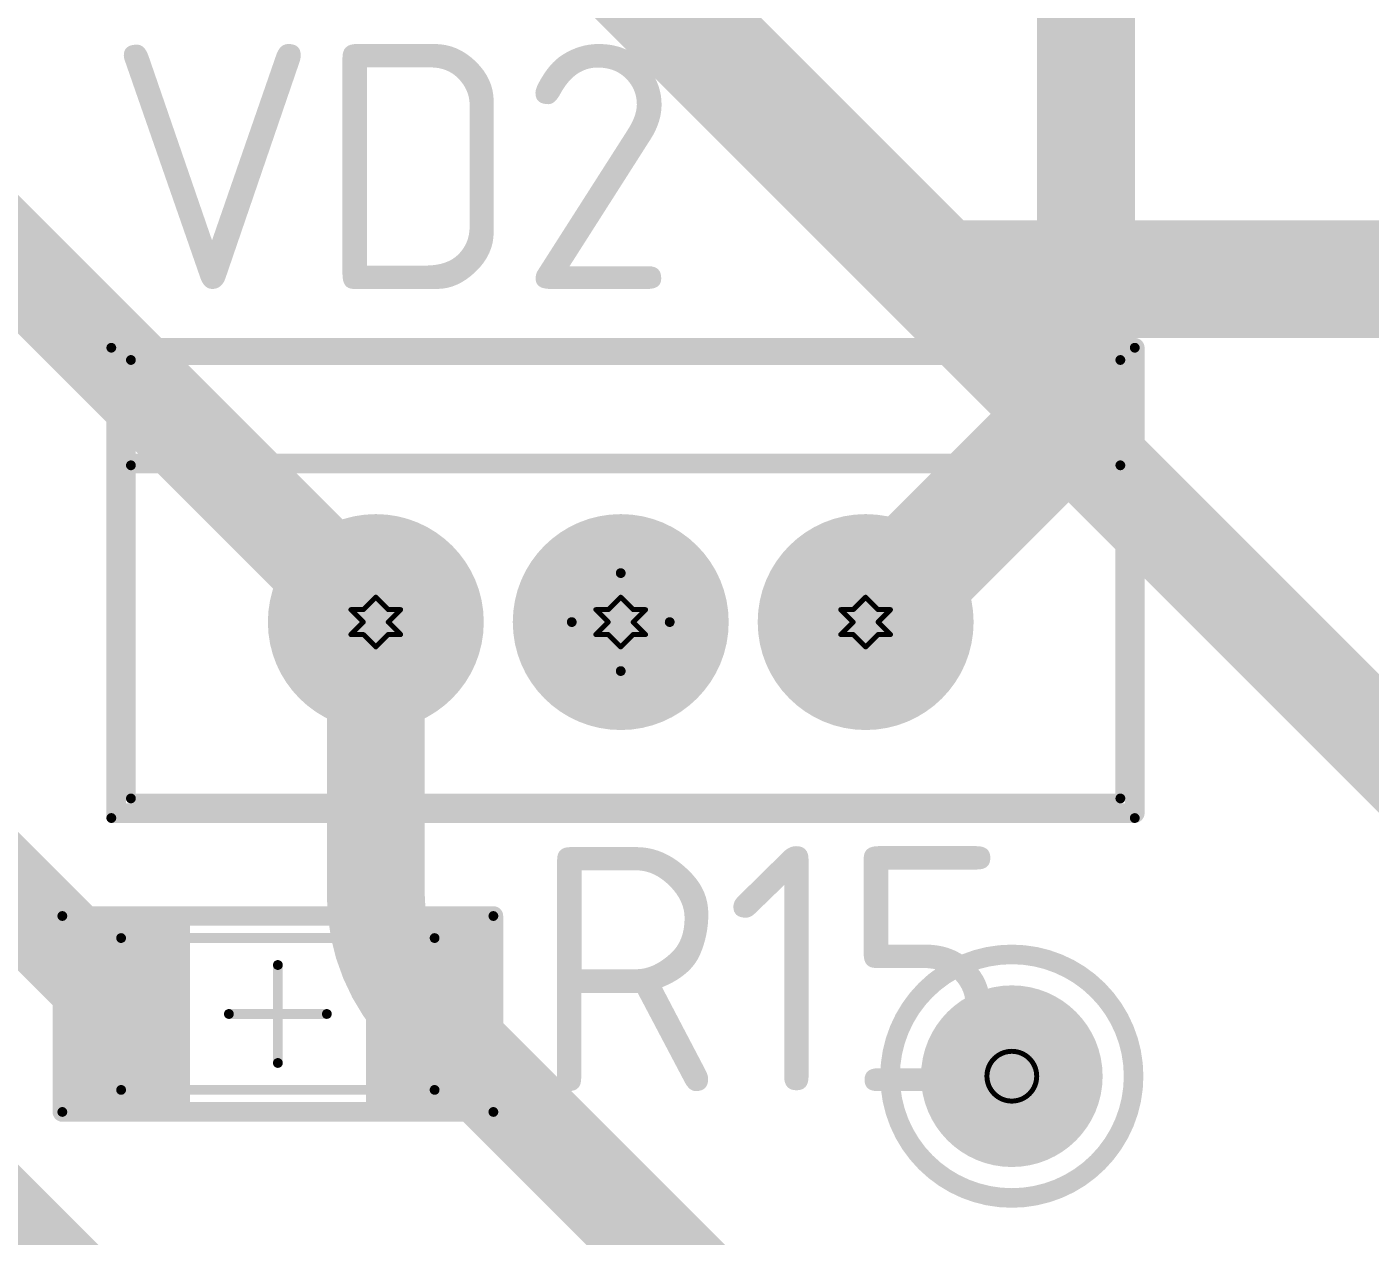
# Model space of a CAD drawing. Header units: millimetres. Extents: x 3219 to 51106, y -14166 to 2063.
# Drawn here: x 5711.42 to 5725.13, y 1876.09 to 1888.43 of the extents above; entities that cross this region are included whole.
import ezdxf

# ---------------------------------------------------------------- set-up
doc = ezdxf.new("R2010")
doc.units = ezdxf.units.MM
doc.layers.get('0').update_dxf_attribs({"lineweight": 53})
for name, color, linetype in [('Bottom Layer', 5, 'Continuous'), ('Bottom Solder', 6, 'Continuous'), ('Drill Drawing', 1, 'Continuous'), ('Mechanical 1', 6, 'Continuous'), ('Mechanical 13', 56, 'Continuous'), ('Mechanical 15', 56, 'Continuous'), ('Multi-Layer', 9, 'Continuous'), ('Top Layer', 1, 'Continuous'), ('Top Overlay', 2, 'Continuous'), ('Top Paste', 8, 'Continuous'), ('Top Solder', 216, 'Continuous')]:
    doc.layers.add(name, color=color, linetype=linetype)
doc.styles.add('GOST type B', font='GOST_B.TTF', dxfattribs={"height": 3.5})

# ---------------------------------------------------------------- blocks, each defined once
blk = doc.blocks.new('1206_32')
at = {"layer": 'Top Layer'}
for points in [[(-2, -0.8), (-2, 0.8), (-1, 0.8), (-1, -0.8)], [(1, -0.8), (1, 0.8), (2, 0.8), (2, -0.8)]]:
    blk.add_hatch(color=1, dxfattribs=at).paths.add_polyline_path(points)
at = {"layer": 'Top Paste'}
for points in [[(-2, -0.8), (-2, 0.8), (-1, 0.8), (-1, -0.8)], [(1, -0.8), (1, 0.8), (2, 0.8), (2, -0.8)]]:
    blk.add_hatch(color=8, dxfattribs=at).paths.add_polyline_path(points)
at = {"layer": 'Top Solder'}
for points in [[(-2.102, -0.902), (-2.102, 0.902), (-0.898, 0.902), (-0.898, -0.902)], [(0.898, -0.902), (0.898, 0.902), (2.102, 0.902), (2.102, -0.902)]]:
    blk.add_hatch(color=216, dxfattribs=at).paths.add_polyline_path(points)
at = {"layer": 'Mechanical 13'}
for points in [[(-1.6, -0.775, 0.1, 0.1, 0), (-1.6, 0.775, 0.1, 0.1, 0)], [(1.6, 0.775, 0.1, 0.1, 0), (-1.6, 0.775, 0.1, 0.1, 0)], [(1.6, 0.775, 0.1, 0.1, 0), (1.6, -0.775, 0.1, 0.1, 0)], [(1.6, -0.775, 0.1, 0.1, 0), (-1.6, -0.775, 0.1, 0.1, 0)]]:
    blk.add_lwpolyline(points, format="xyseb", dxfattribs=at)
for points in [[(-1.625, 0.775, 0.05, 0.05, 1), (-1.575, 0.775, 0.05, 0.05, 1)], [(-1.625, 0.775, 0.05, 0.05, 1), (-1.575, 0.775, 0.05, 0.05, 1)], [(1.575, 0.775, 0.05, 0.05, 1), (1.625, 0.775, 0.05, 0.05, 1)], [(1.575, 0.775, 0.05, 0.05, 1), (1.625, 0.775, 0.05, 0.05, 1)], [(-1.625, -0.775, 0.05, 0.05, 1), (-1.575, -0.775, 0.05, 0.05, 1)], [(-1.625, -0.775, 0.05, 0.05, 1), (-1.575, -0.775, 0.05, 0.05, 1)], [(1.575, -0.775, 0.05, 0.05, 1), (1.625, -0.775, 0.05, 0.05, 1)], [(1.575, -0.775, 0.05, 0.05, 1), (1.625, -0.775, 0.05, 0.05, 1)]]:
    blk.add_lwpolyline(points, format="xyseb", close=True, dxfattribs=at)
at = {"layer": 'Mechanical 15'}
for points in [[(2.2, 1, 0.1, 0.1, 0), (-2.2, 1, 0.1, 0.1, 0)], [(-2.2, 1, 0.1, 0.1, 0), (-2.2, -1, 0.1, 0.1, 0)], [(2.2, 1, 0.1, 0.1, 0), (2.2, -1, 0.1, 0.1, 0)], [(0, 0.5, 0.1, 0.1, 0), (0, -0.5, 0.1, 0.1, 0)], [(0.5, 0, 0.1, 0.1, 0), (-0.5, 0, 0.1, 0.1, 0)], [(2.2, -1, 0.1, 0.1, 0), (-2.2, -1, 0.1, 0.1, 0)]]:
    blk.add_lwpolyline(points, format="xyseb", dxfattribs=at)
for points in [[(-2.225, 1, 0.05, 0.05, 1), (-2.175, 1, 0.05, 0.05, 1)], [(-2.225, 1, 0.05, 0.05, 1), (-2.175, 1, 0.05, 0.05, 1)], [(2.175, 1, 0.05, 0.05, 1), (2.225, 1, 0.05, 0.05, 1)], [(2.175, 1, 0.05, 0.05, 1), (2.225, 1, 0.05, 0.05, 1)], [(-0.025, 0.5, 0.05, 0.05, 1), (0.025, 0.5, 0.05, 0.05, 1)], [(-0.525, 0, 0.05, 0.05, 1), (-0.475, 0, 0.05, 0.05, 1)], [(0.475, 0, 0.05, 0.05, 1), (0.525, 0, 0.05, 0.05, 1)], [(-0.025, -0.5, 0.05, 0.05, 1), (0.025, -0.5, 0.05, 0.05, 1)], [(-2.225, -1, 0.05, 0.05, 1), (-2.175, -1, 0.05, 0.05, 1)], [(-2.225, -1, 0.05, 0.05, 1), (-2.175, -1, 0.05, 0.05, 1)], [(2.175, -1, 0.05, 0.05, 1), (2.225, -1, 0.05, 0.05, 1)], [(2.175, -1, 0.05, 0.05, 1), (2.225, -1, 0.05, 0.05, 1)]]:
    blk.add_lwpolyline(points, format="xyseb", close=True, dxfattribs=at)
at = {"layer": 'Top Overlay'}
for points in [[(-2.2, 1, 0.2, 0.2, 0), (-2.2, -1, 0.2, 0.2, 0)], [(2.2, 1, 0.2, 0.2, 0), (-2.2, 1, 0.2, 0.2, 0)], [(2.2, 1, 0.2, 0.2, 0), (2.2, -1, 0.2, 0.2, 0)], [(2.2, -1, 0.2, 0.2, 0), (-2.2, -1, 0.2, 0.2, 0)]]:
    blk.add_lwpolyline(points, format="xyseb", dxfattribs=at)
for points in [[(-2.25, 1, 0.1, 0.1, 1), (-2.15, 1, 0.1, 0.1, 1)], [(-2.25, 1, 0.1, 0.1, 1), (-2.15, 1, 0.1, 0.1, 1)], [(2.15, 1, 0.1, 0.1, 1), (2.25, 1, 0.1, 0.1, 1)], [(2.15, 1, 0.1, 0.1, 1), (2.25, 1, 0.1, 0.1, 1)], [(-2.25, -1, 0.1, 0.1, 1), (-2.15, -1, 0.1, 0.1, 1)], [(-2.25, -1, 0.1, 0.1, 1), (-2.15, -1, 0.1, 0.1, 1)], [(2.15, -1, 0.1, 0.1, 1), (2.25, -1, 0.1, 0.1, 1)], [(2.15, -1, 0.1, 0.1, 1), (2.25, -1, 0.1, 0.1, 1)]]:
    blk.add_lwpolyline(points, format="xyseb", close=True, dxfattribs=at)
blk = doc.blocks.new('TO_220_42')
at = {"layer": 'Bottom Layer'}
h = blk.add_hatch(color=5, dxfattribs=at)
edge = h.paths.add_edge_path()
edge.add_arc((-2.5, 0), 1, 0, 360)
h = blk.add_hatch(color=5, dxfattribs=at)
edge = h.paths.add_edge_path()
edge.add_arc((0, 0), 1, 0, 360)
h = blk.add_hatch(color=5, dxfattribs=at)
edge = h.paths.add_edge_path()
edge.add_arc((2.5, 0), 1, 0, 360)
at = {"layer": 'Bottom Solder'}
h = blk.add_hatch(color=6, dxfattribs=at)
edge = h.paths.add_edge_path()
edge.add_arc((-2.5, 0), 1.102, 0, 360)
h = blk.add_hatch(color=6, dxfattribs=at)
edge = h.paths.add_edge_path()
edge.add_arc((0, 0), 1.102, 0, 360)
h = blk.add_hatch(color=6, dxfattribs=at)
edge = h.paths.add_edge_path()
edge.add_arc((2.5, 0), 1.102, 0, 360)
at = {"layer": 'Multi-Layer'}
h = blk.add_hatch(color=9, dxfattribs=at)
edge = h.paths.add_edge_path()
edge.add_arc((-2.5, 0), 1, 0, 360)
h = blk.add_hatch(color=9, dxfattribs=at)
edge = h.paths.add_edge_path()
edge.add_arc((0, 0), 1, 0, 360)
h = blk.add_hatch(color=9, dxfattribs=at)
edge = h.paths.add_edge_path()
edge.add_arc((2.5, 0), 1, 0, 360)
at = {"layer": 'Top Layer'}
h = blk.add_hatch(color=1, dxfattribs=at)
edge = h.paths.add_edge_path()
edge.add_arc((-2.5, 0), 1, 0, 360)
h = blk.add_hatch(color=1, dxfattribs=at)
edge = h.paths.add_edge_path()
edge.add_arc((0, 0), 1, 0, 360)
h = blk.add_hatch(color=1, dxfattribs=at)
edge = h.paths.add_edge_path()
edge.add_arc((2.5, 0), 1, 0, 360)
at = {"layer": 'Top Solder'}
h = blk.add_hatch(color=216, dxfattribs=at)
edge = h.paths.add_edge_path()
edge.add_arc((-2.5, 0), 1.102, 0, 360)
h = blk.add_hatch(color=216, dxfattribs=at)
edge = h.paths.add_edge_path()
edge.add_arc((0, 0), 1.102, 0, 360)
h = blk.add_hatch(color=216, dxfattribs=at)
edge = h.paths.add_edge_path()
edge.add_arc((2.5, 0), 1.102, 0, 360)
at = {"layer": 'Mechanical 1'}
for points in [[(-5, 2.675, 0.1, 0.1, 0), (5.1, 2.675, 0.1, 0.1, 0)], [(-5, 2.675, 0.1, 0.1, 0), (-5, -1.8, 0.1, 0.1, 0)], [(5.1, -1.8, 0.1, 0.1, 0), (5.1, 2.675, 0.1, 0.1, 0)], [(-5, 1.6, 0.1, 0.1, 0), (5.1, 1.6, 0.1, 0.1, 0)], [(-5, -1.8, 0.1, 0.1, 0), (5.1, -1.8, 0.1, 0.1, 0)]]:
    blk.add_lwpolyline(points, format="xyseb", dxfattribs=at)
for points in [[(-5.025, 2.675, 0.05, 0.05, 1), (-4.975, 2.675, 0.05, 0.05, 1)], [(-5.025, 2.675, 0.05, 0.05, 1), (-4.975, 2.675, 0.05, 0.05, 1)], [(5.075, 2.675, 0.05, 0.05, 1), (5.125, 2.675, 0.05, 0.05, 1)], [(5.075, 2.675, 0.05, 0.05, 1), (5.125, 2.675, 0.05, 0.05, 1)], [(-5.025, 1.6, 0.05, 0.05, 1), (-4.975, 1.6, 0.05, 0.05, 1)], [(5.075, 1.6, 0.05, 0.05, 1), (5.125, 1.6, 0.05, 0.05, 1)], [(-5.025, -1.8, 0.05, 0.05, 1), (-4.975, -1.8, 0.05, 0.05, 1)], [(-5.025, -1.8, 0.05, 0.05, 1), (-4.975, -1.8, 0.05, 0.05, 1)], [(5.075, -1.8, 0.05, 0.05, 1), (5.125, -1.8, 0.05, 0.05, 1)], [(5.075, -1.8, 0.05, 0.05, 1), (5.125, -1.8, 0.05, 0.05, 1)]]:
    blk.add_lwpolyline(points, format="xyseb", close=True, dxfattribs=at)
at = {"layer": 'Mechanical 15'}
for points in [[(-5.2, 2.8, 0.1, 0.1, 0), (5.247, 2.8, 0.1, 0.1, 0)], [(-5.2, -2, 0.1, 0.1, 0), (-5.2, 2.8, 0.1, 0.1, 0)], [(5.247, 2.8, 0.1, 0.1, 0), (5.247, -2, 0.1, 0.1, 0)], [(0, 0.5, 0.1, 0.1, 0), (0, -0.5, 0.1, 0.1, 0)], [(-0.5, 0, 0.1, 0.1, 0), (0.5, 0, 0.1, 0.1, 0)], [(-5.2, -2, 0.1, 0.1, 0), (5.247, -2, 0.1, 0.1, 0)]]:
    blk.add_lwpolyline(points, format="xyseb", dxfattribs=at)
for points in [[(-5.225, 2.8, 0.05, 0.05, 1), (-5.175, 2.8, 0.05, 0.05, 1)], [(-5.225, 2.8, 0.05, 0.05, 1), (-5.175, 2.8, 0.05, 0.05, 1)], [(5.222, 2.8, 0.05, 0.05, 1), (5.272, 2.8, 0.05, 0.05, 1)], [(5.222, 2.8, 0.05, 0.05, 1), (5.272, 2.8, 0.05, 0.05, 1)], [(-0.025, 0.5, 0.05, 0.05, 1), (0.025, 0.5, 0.05, 0.05, 1)], [(-0.525, 0, 0.05, 0.05, 1), (-0.475, 0, 0.05, 0.05, 1)], [(0.475, 0, 0.05, 0.05, 1), (0.525, 0, 0.05, 0.05, 1)], [(-0.025, -0.5, 0.05, 0.05, 1), (0.025, -0.5, 0.05, 0.05, 1)], [(-5.225, -2, 0.05, 0.05, 1), (-5.175, -2, 0.05, 0.05, 1)], [(-5.225, -2, 0.05, 0.05, 1), (-5.175, -2, 0.05, 0.05, 1)], [(5.222, -2, 0.05, 0.05, 1), (5.272, -2, 0.05, 0.05, 1)], [(5.222, -2, 0.05, 0.05, 1), (5.272, -2, 0.05, 0.05, 1)]]:
    blk.add_lwpolyline(points, format="xyseb", close=True, dxfattribs=at)
at = {"layer": 'Top Overlay'}
for points in [[(-5.15, 2.8, 0.2, 0.2, 0), (5.247, 2.8, 0.2, 0.2, 0)], [(-5.15, 2.8, 0.2, 0.2, 0), (-5.15, -1.95, 0.2, 0.2, 0)], [(5.247, 2.8, 0.2, 0.2, 0), (5.247, -1.95, 0.2, 0.2, 0)], [(-5.15, 1.619, 0.2, 0.2, 0), (5.247, 1.619, 0.2, 0.2, 0)], [(-5.15, -1.95, 0.2, 0.2, 0), (5.247, -1.95, 0.2, 0.2, 0)]]:
    blk.add_lwpolyline(points, format="xyseb", dxfattribs=at)
for points in [[(-5.2, 2.8, 0.1, 0.1, 1), (-5.1, 2.8, 0.1, 0.1, 1)], [(-5.2, 2.8, 0.1, 0.1, 1), (-5.1, 2.8, 0.1, 0.1, 1)], [(5.197, 2.8, 0.1, 0.1, 1), (5.297, 2.8, 0.1, 0.1, 1)], [(5.197, 2.8, 0.1, 0.1, 1), (5.297, 2.8, 0.1, 0.1, 1)], [(-5.2, 1.619, 0.1, 0.1, 1), (-5.1, 1.619, 0.1, 0.1, 1)], [(5.197, 1.619, 0.1, 0.1, 1), (5.297, 1.619, 0.1, 0.1, 1)], [(-5.2, -1.95, 0.1, 0.1, 1), (-5.1, -1.95, 0.1, 0.1, 1)], [(-5.2, -1.95, 0.1, 0.1, 1), (-5.1, -1.95, 0.1, 0.1, 1)], [(5.197, -1.95, 0.1, 0.1, 1), (5.297, -1.95, 0.1, 0.1, 1)], [(5.197, -1.95, 0.1, 0.1, 1), (5.297, -1.95, 0.1, 0.1, 1)]]:
    blk.add_lwpolyline(points, format="xyseb", close=True, dxfattribs=at)

msp = doc.modelspace()

# ---------------------------------------------------------------- hatches: boundary and pattern name
at = {"layer": 'Bottom Layer'}
h = msp.add_hatch(color=5, dxfattribs=at)
edge = h.paths.add_edge_path()
edge.add_arc((5721.471, 1877.723), 0.825, 0, 360)
at = {"layer": 'Bottom Solder'}
h = msp.add_hatch(color=6, dxfattribs=at)
edge = h.paths.add_edge_path()
edge.add_arc((5721.471, 1877.723), 0.927, 0, 360)
at = {"layer": 'Multi-Layer'}
h = msp.add_hatch(color=9, dxfattribs=at)
edge = h.paths.add_edge_path()
edge.add_arc((5721.471, 1877.723), 0.825, 0, 360)
at = {"layer": 'Top Layer'}
h = msp.add_hatch(color=1, dxfattribs=at)
edge = h.paths.add_edge_path()
edge.add_arc((5721.471, 1877.723), 0.825, 0, 360)
at = {"layer": 'Top Solder'}
h = msp.add_hatch(color=216, dxfattribs=at)
edge = h.paths.add_edge_path()
edge.add_arc((5721.471, 1877.723), 0.927, 0, 360)

# ---------------------------------------------------------------- linework, layer by layer
at = {"layer": 'Bottom Layer'}
for points in [[(5706.722, 1890.614, 1, 1, 0), (5714.979, 1882.358, 1, 1, 0)], [(5722.229, 1884.108, 1, 1, 0), (5722.229, 1889.108, 1, 1, 0)], [(5722.229, 1884.108, 1, 1, 0), (5728.479, 1877.858, 1, 1, 0)], [(5710.229, 1876.858, 1.5, 1.5, 0), (5717.729, 1869.358, 1.5, 1.5, 0)]]:
    msp.add_lwpolyline(points, format="xyseb", dxfattribs=at)
for points in [[(5721.979, 1884.108, 0.5, 0.5, 1), (5722.479, 1884.108, 0.5, 0.5, 1)], [(5721.979, 1884.108, 0.5, 0.5, 1), (5722.479, 1884.108, 0.5, 0.5, 1)], [(5714.729, 1882.358, 0.5, 0.5, 1), (5715.229, 1882.358, 0.5, 0.5, 1)]]:
    msp.add_lwpolyline(points, format="xyseb", close=True, dxfattribs=at)
at = {"layer": 'Drill Drawing'}
for points in [[(5714.852, 1882.485, 0.0508, 0.0508, 0), (5714.979, 1882.612, 0.0508, 0.0508, 0)], [(5714.979, 1882.612, 0.0508, 0.0508, 0), (5715.106, 1882.485, 0.0508, 0.0508, 0)], [(5717.352, 1882.485, 0.0508, 0.0508, 0), (5717.479, 1882.612, 0.0508, 0.0508, 0)], [(5717.479, 1882.612, 0.0508, 0.0508, 0), (5717.606, 1882.485, 0.0508, 0.0508, 0)], [(5719.852, 1882.485, 0.0508, 0.0508, 0), (5719.979, 1882.612, 0.0508, 0.0508, 0)], [(5719.979, 1882.612, 0.0508, 0.0508, 0), (5720.106, 1882.485, 0.0508, 0.0508, 0)], [(5714.725, 1882.485, 0.0508, 0.0508, 0), (5714.852, 1882.358, 0.0508, 0.0508, 0)], [(5714.725, 1882.485, 0.0508, 0.0508, 0), (5714.852, 1882.485, 0.0508, 0.0508, 0)], [(5715.106, 1882.485, 0.0508, 0.0508, 0), (5715.233, 1882.485, 0.0508, 0.0508, 0)], [(5715.106, 1882.358, 0.0508, 0.0508, 0), (5715.233, 1882.485, 0.0508, 0.0508, 0)], [(5717.225, 1882.485, 0.0508, 0.0508, 0), (5717.352, 1882.358, 0.0508, 0.0508, 0)], [(5717.225, 1882.485, 0.0508, 0.0508, 0), (5717.352, 1882.485, 0.0508, 0.0508, 0)], [(5717.606, 1882.485, 0.0508, 0.0508, 0), (5717.733, 1882.485, 0.0508, 0.0508, 0)], [(5717.606, 1882.358, 0.0508, 0.0508, 0), (5717.733, 1882.485, 0.0508, 0.0508, 0)], [(5719.725, 1882.485, 0.0508, 0.0508, 0), (5719.852, 1882.358, 0.0508, 0.0508, 0)], [(5719.725, 1882.485, 0.0508, 0.0508, 0), (5719.852, 1882.485, 0.0508, 0.0508, 0)], [(5720.106, 1882.485, 0.0508, 0.0508, 0), (5720.233, 1882.485, 0.0508, 0.0508, 0)], [(5720.106, 1882.358, 0.0508, 0.0508, 0), (5720.233, 1882.485, 0.0508, 0.0508, 0)], [(5714.725, 1882.231, 0.0508, 0.0508, 0), (5714.852, 1882.358, 0.0508, 0.0508, 0)], [(5715.106, 1882.358, 0.0508, 0.0508, 0), (5715.233, 1882.231, 0.0508, 0.0508, 0)], [(5717.225, 1882.231, 0.0508, 0.0508, 0), (5717.352, 1882.358, 0.0508, 0.0508, 0)], [(5717.606, 1882.358, 0.0508, 0.0508, 0), (5717.733, 1882.231, 0.0508, 0.0508, 0)], [(5719.725, 1882.231, 0.0508, 0.0508, 0), (5719.852, 1882.358, 0.0508, 0.0508, 0)], [(5720.106, 1882.358, 0.0508, 0.0508, 0), (5720.233, 1882.231, 0.0508, 0.0508, 0)], [(5714.725, 1882.231, 0.0508, 0.0508, 0), (5714.852, 1882.231, 0.0508, 0.0508, 0)], [(5714.852, 1882.231, 0.0508, 0.0508, 0), (5714.979, 1882.104, 0.0508, 0.0508, 0)], [(5714.979, 1882.104, 0.0508, 0.0508, 0), (5715.106, 1882.231, 0.0508, 0.0508, 0)], [(5715.106, 1882.231, 0.0508, 0.0508, 0), (5715.233, 1882.231, 0.0508, 0.0508, 0)], [(5717.225, 1882.231, 0.0508, 0.0508, 0), (5717.352, 1882.231, 0.0508, 0.0508, 0)], [(5717.352, 1882.231, 0.0508, 0.0508, 0), (5717.479, 1882.104, 0.0508, 0.0508, 0)], [(5717.479, 1882.104, 0.0508, 0.0508, 0), (5717.606, 1882.231, 0.0508, 0.0508, 0)], [(5717.606, 1882.231, 0.0508, 0.0508, 0), (5717.733, 1882.231, 0.0508, 0.0508, 0)], [(5719.725, 1882.231, 0.0508, 0.0508, 0), (5719.852, 1882.231, 0.0508, 0.0508, 0)], [(5719.852, 1882.231, 0.0508, 0.0508, 0), (5719.979, 1882.104, 0.0508, 0.0508, 0)], [(5719.979, 1882.104, 0.0508, 0.0508, 0), (5720.106, 1882.231, 0.0508, 0.0508, 0)], [(5720.106, 1882.231, 0.0508, 0.0508, 0), (5720.233, 1882.231, 0.0508, 0.0508, 0)]]:
    msp.add_lwpolyline(points, format="xyseb", dxfattribs=at)
for points in [[(5714.966, 1882.612, 0.0254, 0.0254, 1), (5714.991, 1882.612, 0.0254, 0.0254, 1)], [(5714.966, 1882.612, 0.0254, 0.0254, 1), (5714.991, 1882.612, 0.0254, 0.0254, 1)], [(5717.466, 1882.612, 0.0254, 0.0254, 1), (5717.491, 1882.612, 0.0254, 0.0254, 1)], [(5717.466, 1882.612, 0.0254, 0.0254, 1), (5717.491, 1882.612, 0.0254, 0.0254, 1)], [(5719.966, 1882.612, 0.0254, 0.0254, 1), (5719.991, 1882.612, 0.0254, 0.0254, 1)], [(5719.966, 1882.612, 0.0254, 0.0254, 1), (5719.991, 1882.612, 0.0254, 0.0254, 1)], [(5714.712, 1882.485, 0.0254, 0.0254, 1), (5714.737, 1882.485, 0.0254, 0.0254, 1)], [(5714.712, 1882.485, 0.0254, 0.0254, 1), (5714.737, 1882.485, 0.0254, 0.0254, 1)], [(5714.839, 1882.485, 0.0254, 0.0254, 1), (5714.864, 1882.485, 0.0254, 0.0254, 1)], [(5714.839, 1882.485, 0.0254, 0.0254, 1), (5714.864, 1882.485, 0.0254, 0.0254, 1)], [(5715.093, 1882.485, 0.0254, 0.0254, 1), (5715.118, 1882.485, 0.0254, 0.0254, 1)], [(5715.093, 1882.485, 0.0254, 0.0254, 1), (5715.118, 1882.485, 0.0254, 0.0254, 1)], [(5715.22, 1882.485, 0.0254, 0.0254, 1), (5715.245, 1882.485, 0.0254, 0.0254, 1)], [(5715.22, 1882.485, 0.0254, 0.0254, 1), (5715.245, 1882.485, 0.0254, 0.0254, 1)], [(5717.212, 1882.485, 0.0254, 0.0254, 1), (5717.237, 1882.485, 0.0254, 0.0254, 1)], [(5717.212, 1882.485, 0.0254, 0.0254, 1), (5717.237, 1882.485, 0.0254, 0.0254, 1)], [(5717.339, 1882.485, 0.0254, 0.0254, 1), (5717.364, 1882.485, 0.0254, 0.0254, 1)], [(5717.339, 1882.485, 0.0254, 0.0254, 1), (5717.364, 1882.485, 0.0254, 0.0254, 1)], [(5717.593, 1882.485, 0.0254, 0.0254, 1), (5717.618, 1882.485, 0.0254, 0.0254, 1)], [(5717.593, 1882.485, 0.0254, 0.0254, 1), (5717.618, 1882.485, 0.0254, 0.0254, 1)], [(5717.72, 1882.485, 0.0254, 0.0254, 1), (5717.745, 1882.485, 0.0254, 0.0254, 1)], [(5717.72, 1882.485, 0.0254, 0.0254, 1), (5717.745, 1882.485, 0.0254, 0.0254, 1)], [(5719.712, 1882.485, 0.0254, 0.0254, 1), (5719.737, 1882.485, 0.0254, 0.0254, 1)], [(5719.712, 1882.485, 0.0254, 0.0254, 1), (5719.737, 1882.485, 0.0254, 0.0254, 1)], [(5719.839, 1882.485, 0.0254, 0.0254, 1), (5719.864, 1882.485, 0.0254, 0.0254, 1)], [(5719.839, 1882.485, 0.0254, 0.0254, 1), (5719.864, 1882.485, 0.0254, 0.0254, 1)], [(5720.093, 1882.485, 0.0254, 0.0254, 1), (5720.118, 1882.485, 0.0254, 0.0254, 1)], [(5720.093, 1882.485, 0.0254, 0.0254, 1), (5720.118, 1882.485, 0.0254, 0.0254, 1)], [(5720.22, 1882.485, 0.0254, 0.0254, 1), (5720.245, 1882.485, 0.0254, 0.0254, 1)], [(5720.22, 1882.485, 0.0254, 0.0254, 1), (5720.245, 1882.485, 0.0254, 0.0254, 1)], [(5714.839, 1882.358, 0.0254, 0.0254, 1), (5714.864, 1882.358, 0.0254, 0.0254, 1)], [(5714.839, 1882.358, 0.0254, 0.0254, 1), (5714.864, 1882.358, 0.0254, 0.0254, 1)], [(5715.093, 1882.358, 0.0254, 0.0254, 1), (5715.118, 1882.358, 0.0254, 0.0254, 1)], [(5715.093, 1882.358, 0.0254, 0.0254, 1), (5715.118, 1882.358, 0.0254, 0.0254, 1)], [(5717.339, 1882.358, 0.0254, 0.0254, 1), (5717.364, 1882.358, 0.0254, 0.0254, 1)], [(5717.339, 1882.358, 0.0254, 0.0254, 1), (5717.364, 1882.358, 0.0254, 0.0254, 1)], [(5717.593, 1882.358, 0.0254, 0.0254, 1), (5717.618, 1882.358, 0.0254, 0.0254, 1)], [(5717.593, 1882.358, 0.0254, 0.0254, 1), (5717.618, 1882.358, 0.0254, 0.0254, 1)], [(5719.839, 1882.358, 0.0254, 0.0254, 1), (5719.864, 1882.358, 0.0254, 0.0254, 1)], [(5719.839, 1882.358, 0.0254, 0.0254, 1), (5719.864, 1882.358, 0.0254, 0.0254, 1)], [(5720.093, 1882.358, 0.0254, 0.0254, 1), (5720.118, 1882.358, 0.0254, 0.0254, 1)], [(5720.093, 1882.358, 0.0254, 0.0254, 1), (5720.118, 1882.358, 0.0254, 0.0254, 1)], [(5714.712, 1882.231, 0.0254, 0.0254, 1), (5714.737, 1882.231, 0.0254, 0.0254, 1)], [(5714.712, 1882.231, 0.0254, 0.0254, 1), (5714.737, 1882.231, 0.0254, 0.0254, 1)], [(5714.839, 1882.231, 0.0254, 0.0254, 1), (5714.864, 1882.231, 0.0254, 0.0254, 1)], [(5714.839, 1882.231, 0.0254, 0.0254, 1), (5714.864, 1882.231, 0.0254, 0.0254, 1)], [(5715.093, 1882.231, 0.0254, 0.0254, 1), (5715.118, 1882.231, 0.0254, 0.0254, 1)], [(5715.093, 1882.231, 0.0254, 0.0254, 1), (5715.118, 1882.231, 0.0254, 0.0254, 1)], [(5715.22, 1882.231, 0.0254, 0.0254, 1), (5715.245, 1882.231, 0.0254, 0.0254, 1)], [(5715.22, 1882.231, 0.0254, 0.0254, 1), (5715.245, 1882.231, 0.0254, 0.0254, 1)], [(5717.212, 1882.231, 0.0254, 0.0254, 1), (5717.237, 1882.231, 0.0254, 0.0254, 1)], [(5717.212, 1882.231, 0.0254, 0.0254, 1), (5717.237, 1882.231, 0.0254, 0.0254, 1)], [(5717.339, 1882.231, 0.0254, 0.0254, 1), (5717.364, 1882.231, 0.0254, 0.0254, 1)], [(5717.339, 1882.231, 0.0254, 0.0254, 1), (5717.364, 1882.231, 0.0254, 0.0254, 1)], [(5717.593, 1882.231, 0.0254, 0.0254, 1), (5717.618, 1882.231, 0.0254, 0.0254, 1)], [(5717.593, 1882.231, 0.0254, 0.0254, 1), (5717.618, 1882.231, 0.0254, 0.0254, 1)], [(5717.72, 1882.231, 0.0254, 0.0254, 1), (5717.745, 1882.231, 0.0254, 0.0254, 1)], [(5717.72, 1882.231, 0.0254, 0.0254, 1), (5717.745, 1882.231, 0.0254, 0.0254, 1)], [(5719.712, 1882.231, 0.0254, 0.0254, 1), (5719.737, 1882.231, 0.0254, 0.0254, 1)], [(5719.712, 1882.231, 0.0254, 0.0254, 1), (5719.737, 1882.231, 0.0254, 0.0254, 1)], [(5719.839, 1882.231, 0.0254, 0.0254, 1), (5719.864, 1882.231, 0.0254, 0.0254, 1)], [(5719.839, 1882.231, 0.0254, 0.0254, 1), (5719.864, 1882.231, 0.0254, 0.0254, 1)], [(5720.093, 1882.231, 0.0254, 0.0254, 1), (5720.118, 1882.231, 0.0254, 0.0254, 1)], [(5720.093, 1882.231, 0.0254, 0.0254, 1), (5720.118, 1882.231, 0.0254, 0.0254, 1)], [(5720.22, 1882.231, 0.0254, 0.0254, 1), (5720.245, 1882.231, 0.0254, 0.0254, 1)], [(5720.22, 1882.231, 0.0254, 0.0254, 1), (5720.245, 1882.231, 0.0254, 0.0254, 1)], [(5714.966, 1882.104, 0.0254, 0.0254, 1), (5714.991, 1882.104, 0.0254, 0.0254, 1)], [(5714.966, 1882.104, 0.0254, 0.0254, 1), (5714.991, 1882.104, 0.0254, 0.0254, 1)], [(5717.466, 1882.104, 0.0254, 0.0254, 1), (5717.491, 1882.104, 0.0254, 0.0254, 1)], [(5717.466, 1882.104, 0.0254, 0.0254, 1), (5717.491, 1882.104, 0.0254, 0.0254, 1)], [(5719.966, 1882.104, 0.0254, 0.0254, 1), (5719.991, 1882.104, 0.0254, 0.0254, 1)], [(5719.966, 1882.104, 0.0254, 0.0254, 1), (5719.991, 1882.104, 0.0254, 0.0254, 1)], [(5721.725, 1877.723, 0.0508, 0.0508, 1), (5721.217, 1877.723, 0.0508, 0.0508, 1)], [(5721.204, 1877.723, 0.0254, 0.0254, 1), (5721.229, 1877.723, 0.0254, 0.0254, 1)], [(5721.712, 1877.723, 0.0254, 0.0254, 1), (5721.737, 1877.723, 0.0254, 0.0254, 1)]]:
    msp.add_lwpolyline(points, format="xyseb", close=True, dxfattribs=at)
at = {"layer": 'Top Layer'}
for points in [[(5717.333, 1889.254, 1.2, 1.2, 0), (5720.729, 1885.858, 1.2, 1.2, 0)], [(5720.729, 1885.858, 1.2, 1.2, 0), (5722.104, 1884.483, 1.2, 1.2, 0)], [(5720.729, 1885.858, 1.2, 1.2, 0), (5726.979, 1885.858, 1.2, 1.2, 0)], [(5719.979, 1882.358, 1.2, 1.2, 0), (5722.104, 1884.483, 1.2, 1.2, 0)], [(5714.979, 1879.565, 1, 1, 0), (5714.979, 1882.358, 1, 1, 0)], [(5717.459, 1882.358, 1, 1, 0), (5717.479, 1882.358, 1, 1, 0)], [(5710.655, 1880.181, 1, 1, 0), (5712.479, 1878.358, 1, 1, 0)], [(5715.479, 1878.358, 1, 1, -0.198912), (5714.979, 1879.565, 1, 1, 0)], [(5715.479, 1878.358, 1, 1, 0), (5723.936, 1869.901, 1, 1, 0)]]:
    msp.add_lwpolyline(points, format="xyseb", dxfattribs=at)
for points in [[(5720.429, 1885.858, 0.6, 0.6, 1), (5721.029, 1885.858, 0.6, 0.6, 1)], [(5720.429, 1885.858, 0.6, 0.6, 1), (5721.029, 1885.858, 0.6, 0.6, 1)], [(5720.429, 1885.858, 0.6, 0.6, 1), (5721.029, 1885.858, 0.6, 0.6, 1)], [(5721.804, 1884.483, 0.6, 0.6, 1), (5722.404, 1884.483, 0.6, 0.6, 1)], [(5721.804, 1884.483, 0.6, 0.6, 1), (5722.404, 1884.483, 0.6, 0.6, 1)], [(5719.679, 1882.358, 0.6, 0.6, 1), (5720.279, 1882.358, 0.6, 0.6, 1)], [(5714.729, 1882.358, 0.5, 0.5, 1), (5715.229, 1882.358, 0.5, 0.5, 1)], [(5717.209, 1882.358, 0.5, 0.5, 1), (5717.709, 1882.358, 0.5, 0.5, 1)], [(5717.229, 1882.358, 0.5, 0.5, 1), (5717.729, 1882.358, 0.5, 0.5, 1)], [(5714.729, 1879.565, 0.5, 0.5, 1), (5715.229, 1879.565, 0.5, 0.5, 1)], [(5714.729, 1879.565, 0.5, 0.5, 1), (5715.229, 1879.565, 0.5, 0.5, 1)], [(5712.229, 1878.358, 0.5, 0.5, 1), (5712.729, 1878.358, 0.5, 0.5, 1)], [(5715.229, 1878.358, 0.5, 0.5, 1), (5715.729, 1878.358, 0.5, 0.5, 1)], [(5715.229, 1878.358, 0.5, 0.5, 1), (5715.729, 1878.358, 0.5, 0.5, 1)]]:
    msp.add_lwpolyline(points, format="xyseb", close=True, dxfattribs=at)
at = {"layer": 'Top Overlay'}
for points in [[(5722.714, 1877.723, 0.2, 0.2, 1), (5720.228, 1877.723, 0.2, 0.2, 1)], [(5720.178, 1877.723, 0.1, 0.1, 1), (5720.278, 1877.723, 0.1, 0.1, 1)], [(5722.664, 1877.723, 0.1, 0.1, 1), (5722.764, 1877.723, 0.1, 0.1, 1)]]:
    msp.add_lwpolyline(points, format="xyseb", close=True, dxfattribs=at)

# ---------------------------------------------------------------- block references
msp.add_blockref('TO_220_42', (5717.479, 1882.358))
at = {"rotation": 180}
msp.add_blockref('1206_32', (5713.979, 1878.358), dxfattribs=at)

# ---------------------------------------------------------------- texts
at = {"layer": 'Top Overlay', "style": 'GOST type B'}
for s, p in [('VD2', (5712.236, 1885.758)), ('R15', (5716.574, 1877.571))]:
    msp.add_text(s, height=2.5, dxfattribs=at).set_placement(p)

doc.saveas('drawing.dxf')
